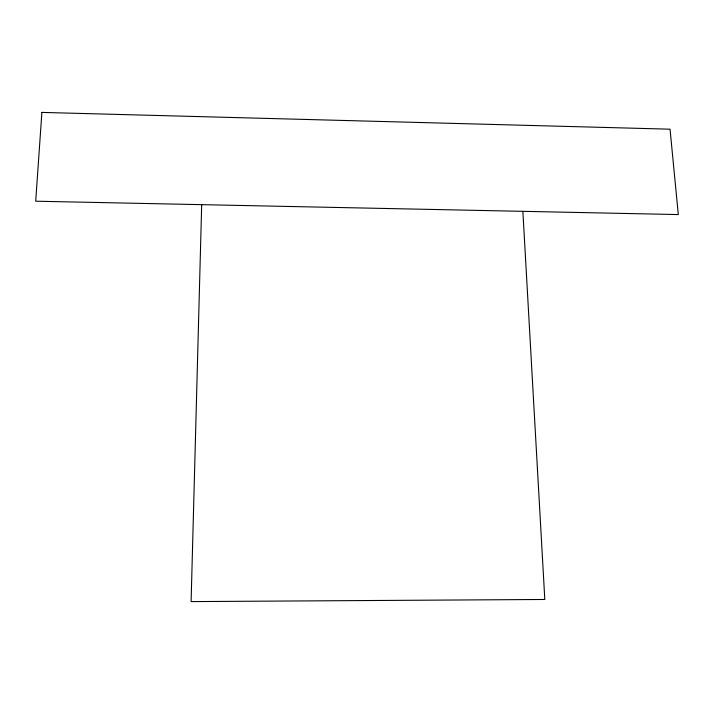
<?xml version="1.0" encoding="UTF-8"?>
<svg xmlns="http://www.w3.org/2000/svg" width="714" height="714" viewBox="0 0 714 714"><rect width="100%" height="100%" fill="white"/><g stroke="black" fill="none" stroke-linecap="round" stroke-linejoin="round"><path stroke-width="1.07" d="M201.687 204.659L191.102 601.599L544.809 599.474L522.871 211.335M41.894 112.401L35.7 201.205L678.3 214.566L670.044 129.189L41.894 112.401"/></g></svg>
